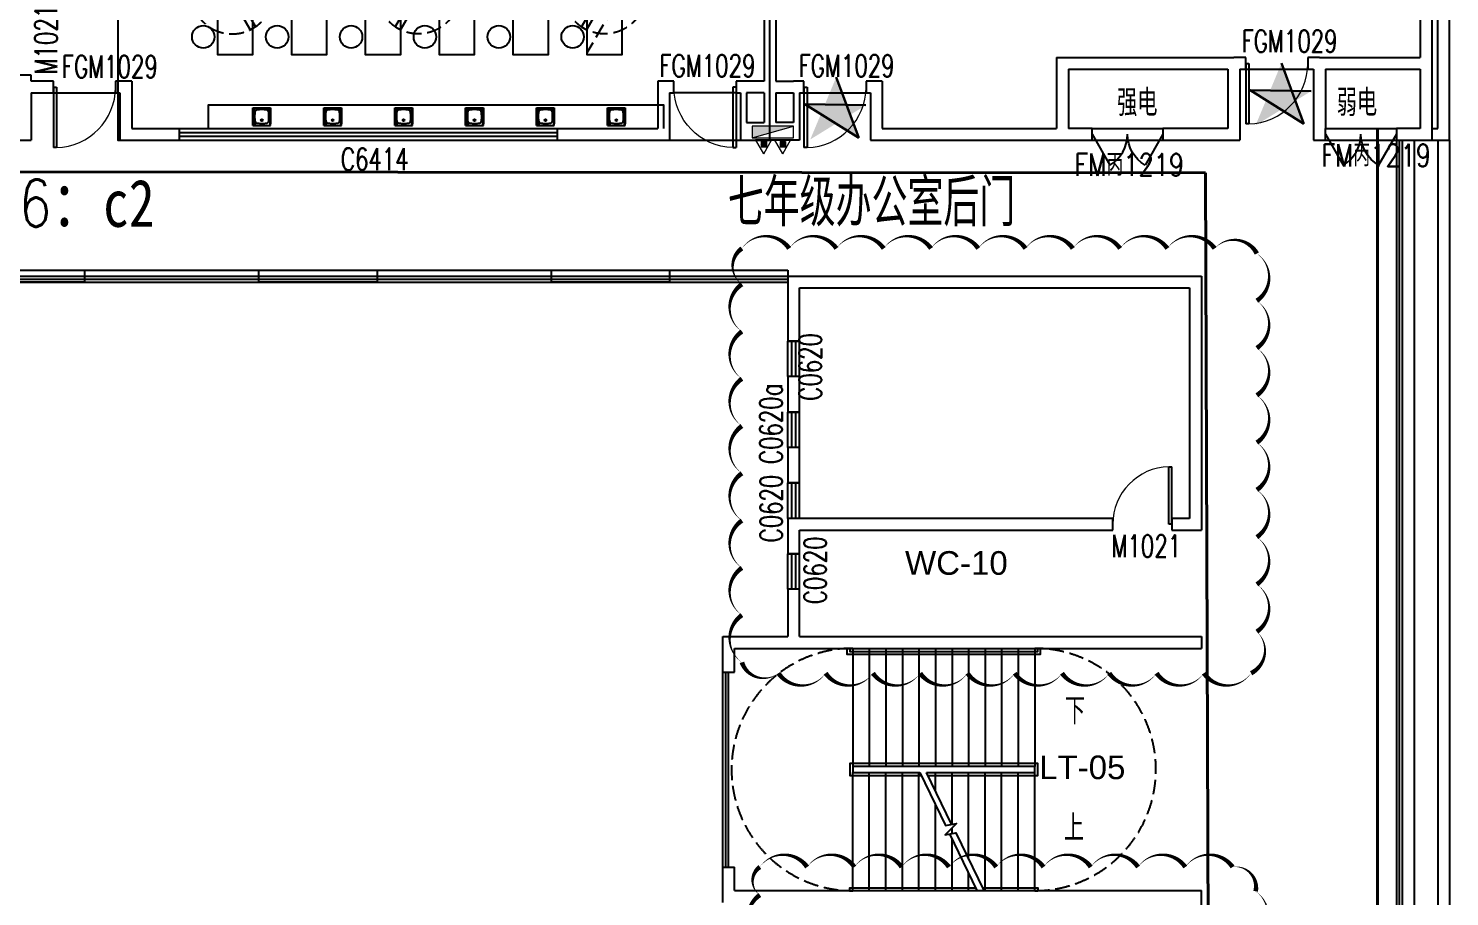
# Model space of a CAD drawing. Extents: x 447078 to 1776277, y 243534 to 519428.
# Drawn here: x 1417447 to 1441496, y 471141 to 485834 of the extents above; entities that cross this region are included whole.
import ezdxf
from ezdxf.xclip import XClip

# ---------------------------------------------------------------- set-up
doc = ezdxf.new("R2010")
doc.units = 0
doc.header["$LTSCALE"] = 1000
doc.header["$MEASUREMENT"] = 0
doc.header["$XCLIPFRAME"] = 2
doc.linetypes.add('DASH', pattern=[0.35, 0.25, -0.1])
for name, color, linetype, lineweight in [('1#2#五层消火栓$0$P-HUDR-MISC', 13, 'Continuous', 25), ('1#2#五层消火栓$0$体育文娱中心3F消火栓$0$P-HUDR-MISC', 13, 'Continuous', 20), ('A桥架图层', 2, 'Continuous', 40), ('A门禁安装位置', 1, 'Continuous', 30)]:
    doc.layers.add(name, color=color, linetype=linetype, lineweight=lineweight)
for name, color, linetype in [('2017-7-14 根据审图意见修改', 5, 'Continuous'), ('A-DOOR', 2, 'Continuous'), ('A-DOOR-FIRE', 2, 'Continuous'), ('A-FURN', 251, 'Continuous'), ('A-GLAZ-BLIN', 9, 'Continuous'), ('A-HRAL', 104, 'Continuous'), ('A-OVER', 23, 'Continuous'), ('A-STRS', 2, 'Continuous'), ('A-WALL', 140, 'Continuous'), ('A-WIND', 2, 'Continuous'), ('A-WIND-IDEN', 4, 'Continuous'), ('G-0-XREF', 2, 'Continuous'), ('G-ANNO-NOTE', 80, 'Continuous'), ('X-连廊栏杆修改', 43, 'Continuous'), ('家具', 9, 'Continuous')]:
    doc.layers.add(name, color=color, linetype=linetype)
doc.styles.add('_TCH_WINDOW', font='SIMPLEX', dxfattribs={"height": 3.5, "bigfont": 'GBCBIG'})
doc.styles.add('CCDI_T_G01', font='')
doc.styles.add('CCDI_T_G02', font='simplex.shx', dxfattribs={"width": 0.8, "bigfont": 'zjdz.shx'})
doc.styles.get('CCDI_T_G01').set_extended_font_data('Arial')

# ---------------------------------------------------------------- blocks, each defined once
blk = doc.blocks.new('连廊2F')
at = {"layer": 'A-GLAZ-BLIN'}
for p, q in [((105166, 156473), (105166, 124573)), ((105366, 156473), (105366, 124573))]:
    blk.add_line(p, q, dxfattribs=at)
at = {"layer": 'A-HRAL'}
for p, q in [((104516, 156473), (104516, 124573)), ((104566, 156473), (104566, 124573))]:
    blk.add_line(p, q, dxfattribs=at)
at = {"layer": 'A-OVER'}
blk.add_line((104766, 156473), (104766, 124573), dxfattribs=at)
at = {"layer": 'A-WALL'}
for p, q in [((105366, 156473), (105366, 165073)), ((105166, 156673), (105166, 164873)), ((105066, 156673), (105166, 156673)), ((105066, 156673), (105066, 156473)), ((105066, 156473), (105366, 156473))]:
    blk.add_line(p, q, dxfattribs=at)
at = {"layer": 'X-连廊栏杆修改'}
blk.add_line((104466, 156473), (104466, 115573), dxfattribs=at)
blk = doc.blocks.new('3600-2')
at = {"layer": 'A-STRS'}
for p, q in [((-2050, -280), (-50, -280)), ((2050, -280), (50, -280)), ((-2050, -560), (-50, -560)), ((2050, -560), (50, -560)), ((-2050, -840), (-50, -840)), ((2050, -840), (50, -840)), ((-2050, -1120), (-50, -1120)), ((2050, -1120), (50, -1120)), ((-2050, -1400), (-50, -1400)), ((1519, -1400), (50, -1400)), ((2050, -1400), (1748, -1400)), ((-2050, -1680), (-50, -1680)), ((926, -1680), (50, -1680)), ((1083, -1680), (989, -1680)), ((2050, -1680), (1171, -1680)), ((-2050, -1960), (-50, -1960)), ((365, -1960), (50, -1960)), ((2050, -1960), (594, -1960)), ((-2050, -2240), (-50, -2240)), ((2050, -2240), (50, -2240)), ((-2050, -2520), (-50, -2520)), ((2050, -2520), (50, -2520)), ((-2050, -2800), (-50, -2800)), ((2050, -2800), (50, -2800)), ((-2050, -3080), (-50, -3080)), ((2050, -3080), (50, -3080)), ((-2050, -3360), (-50, -3360)), ((2050, -3360), (50, -3360))]:
    blk.add_line(p, q, dxfattribs=at)
for points in [[(-2050, -3460), (-1950, -3460), (-1950, -180), (-2050, -180)], [(-2050, -3410), (-2000, -3410), (-2000, -230), (-2050, -230)], [(100, -2088), (100, -230), (-100, -230), (-100, -3410), (100, -3410), (100, -2200)], [(2000, -1167), (2000, -230), (2050, -230)], [(50, -2113), (50, -280), (-50, -280), (-50, -3360), (50, -3360), (50, -2224)], [(50, -2224), (947, -1789), (912, -1605), (1105, -1793), (1071, -1617), (2050, -1142)], [(2050, -1254), (1091, -1719)], [(2050, -3410), (2000, -3410), (2000, -1278)], [(927, -1687), (50, -2113)]]:
    blk.add_lwpolyline(points, dxfattribs=at)
at = {"layer": 'A-STRS', "linetype": 'DASH'}
for centre, start, end in [((0, -280), 0, 180), ((0, -3360), 180, 0)]:
    blk.add_arc(centre, 2051, start, end, dxfattribs=at)
blk = doc.blocks.new('sinkt')
at = {"layer": 'A-FURN'}
for p, q in [((101833719, 17376395), (101833219, 17376395)), ((101833219, 17376395), (101833219, 17375995)), ((101833669, 17376345), (101833369, 17376345)), ((101833369, 17376345), (101833369, 17376045)), ((101833369, 17376345), (101833669, 17376345)), ((101833369, 17376329), (101833393, 17376329)), ((101833623, 17376329), (101833393, 17376329)), ((101833425, 17376301), (101833423, 17376299)), ((101833428, 17376303), (101833425, 17376301)), ((101833431, 17376305), (101833428, 17376303)), ((101833435, 17376307), (101833431, 17376305)), ((101833439, 17376309), (101833435, 17376307)), ((101833443, 17376310), (101833439, 17376309)), ((101833448, 17376311), (101833443, 17376310)), ((101833452, 17376312), (101833448, 17376311)), ((101833457, 17376312), (101833452, 17376312)), ((101833463, 17376313), (101833457, 17376312)), ((101833468, 17376314), (101833463, 17376313)), ((101833474, 17376314), (101833468, 17376314)), ((101833479, 17376315), (101833474, 17376314)), ((101833485, 17376315), (101833479, 17376315)), ((101833494, 17376316), (101833485, 17376315)), ((101833503, 17376316), (101833494, 17376316)), ((101833513, 17376316), (101833503, 17376316)), ((101833522, 17376316), (101833513, 17376316)), ((101833532, 17376316), (101833522, 17376316)), ((101833535, 17376316), (101833532, 17376316)), ((101833538, 17376316), (101833535, 17376316)), ((101833541, 17376316), (101833538, 17376316)), ((101833544, 17376316), (101833541, 17376316)), ((101833547, 17376316), (101833544, 17376316)), ((101833552, 17376315), (101833547, 17376316)), ((101833556, 17376315), (101833552, 17376315)), ((101833560, 17376315), (101833556, 17376315)), ((101833564, 17376315), (101833560, 17376315)), ((101833568, 17376314), (101833564, 17376315)), ((101833573, 17376314), (101833568, 17376314)), ((101833578, 17376314), (101833573, 17376314)), ((101833583, 17376313), (101833578, 17376314)), ((101833587, 17376313), (101833583, 17376313)), ((101833592, 17376312), (101833587, 17376313)), ((101833595, 17376312), (101833592, 17376312)), ((101833599, 17376311), (101833595, 17376312)), ((101833602, 17376310), (101833599, 17376311)), ((101833605, 17376309), (101833602, 17376310)), ((101833608, 17376307), (101833605, 17376309)), ((101833611, 17376306), (101833608, 17376307)), ((101833613, 17376304), (101833611, 17376306)), ((101833616, 17376302), (101833613, 17376304)), ((101833618, 17376300), (101833616, 17376302)), ((101833669, 17376045), (101833669, 17376345)), ((101833669, 17376345), (101833669, 17376045)), ((101833719, 17375995), (101833719, 17376395)), ((101833403, 17376221), (101833402, 17376216)), ((101833402, 17376216), (101833402, 17376212)), ((101833402, 17376212), (101833402, 17376207)), ((101833402, 17376207), (101833402, 17376204)), ((101833402, 17376204), (101833402, 17376201)), ((101833402, 17376201), (101833402, 17376198)), ((101833402, 17376198), (101833402, 17376196)), ((101833402, 17376196), (101833402, 17376193)), ((101833402, 17376193), (101833402, 17376187)), ((101833402, 17376187), (101833402, 17376181)), ((101833402, 17376181), (101833402, 17376175)), ((101833402, 17376175), (101833402, 17376169)), ((101833402, 17376169), (101833403, 17376163)), ((101833404, 17376236), (101833403, 17376230)), ((101833403, 17376230), (101833403, 17376226)), ((101833403, 17376226), (101833403, 17376221)), ((101833403, 17376163), (101833403, 17376157)), ((101833403, 17376157), (101833403, 17376151)), ((101833403, 17376151), (101833404, 17376145)), ((101833405, 17376248), (101833404, 17376242)), ((101833404, 17376242), (101833404, 17376236)), ((101833404, 17376145), (101833404, 17376139)), ((101833404, 17376139), (101833404, 17376133)), ((101833404, 17376133), (101833405, 17376127)), ((101833406, 17376259), (101833405, 17376254)), ((101833405, 17376254), (101833405, 17376248)), ((101833405, 17376127), (101833406, 17376121)), ((101833407, 17376269), (101833406, 17376264)), ((101833406, 17376264), (101833406, 17376259)), ((101833406, 17376121), (101833406, 17376115)), ((101833406, 17376115), (101833408, 17376109)), ((101833408, 17376273), (101833407, 17376269)), ((101833409, 17376278), (101833408, 17376273)), ((101833408, 17376109), (101833410, 17376103)), ((101833410, 17376282), (101833409, 17376278)), ((101833412, 17376285), (101833410, 17376282)), ((101833410, 17376103), (101833412, 17376099)), ((101833414, 17376288), (101833412, 17376285)), ((101833412, 17376099), (101833414, 17376095)), ((101833415, 17376291), (101833414, 17376288)), ((101833414, 17376095), (101833417, 17376091)), ((101833418, 17376294), (101833415, 17376291)), ((101833417, 17376091), (101833420, 17376088)), ((101833420, 17376296), (101833418, 17376294)), ((101833423, 17376299), (101833420, 17376296)), ((101833420, 17376088), (101833424, 17376085)), ((101833424, 17376085), (101833430, 17376082)), ((101833430, 17376082), (101833436, 17376079)), ((101833436, 17376079), (101833443, 17376077)), ((101833443, 17376077), (101833450, 17376076)), ((101833450, 17376076), (101833457, 17376075)), ((101833457, 17376075), (101833464, 17376075)), ((101833464, 17376075), (101833472, 17376074)), ((101833472, 17376074), (101833479, 17376074)), ((101833479, 17376074), (101833486, 17376074)), ((101833486, 17376074), (101833493, 17376074)), ((101833493, 17376074), (101833501, 17376073)), ((101833501, 17376073), (101833509, 17376073)), ((101833509, 17376073), (101833516, 17376073)), ((101833516, 17376073), (101833524, 17376073)), ((101833524, 17376073), (101833531, 17376073)), ((101833531, 17376073), (101833538, 17376074)), ((101833538, 17376074), (101833545, 17376074)), ((101833545, 17376074), (101833552, 17376074)), ((101833552, 17376074), (101833558, 17376075)), ((101833558, 17376075), (101833565, 17376075)), ((101833565, 17376075), (101833570, 17376076)), ((101833570, 17376076), (101833575, 17376076)), ((101833575, 17376076), (101833580, 17376076)), ((101833580, 17376076), (101833585, 17376077)), ((101833585, 17376077), (101833590, 17376077)), ((101833590, 17376077), (101833593, 17376078)), ((101833593, 17376078), (101833597, 17376078)), ((101833597, 17376078), (101833600, 17376079)), ((101833600, 17376079), (101833604, 17376081)), ((101833604, 17376081), (101833607, 17376082)), ((101833607, 17376082), (101833609, 17376083)), ((101833609, 17376083), (101833611, 17376085)), ((101833611, 17376085), (101833613, 17376086)), ((101833613, 17376086), (101833615, 17376088)), ((101833615, 17376088), (101833617, 17376090)), ((101833617, 17376090), (101833619, 17376093)), ((101833620, 17376297), (101833618, 17376300)), ((101833619, 17376093), (101833622, 17376095)), ((101833622, 17376295), (101833620, 17376297)), ((101833624, 17376292), (101833622, 17376295)), ((101833622, 17376095), (101833624, 17376098)), ((101833625, 17376290), (101833624, 17376292)), ((101833624, 17376098), (101833626, 17376101)), ((101833627, 17376287), (101833625, 17376290)), ((101833626, 17376101), (101833627, 17376105)), ((101833628, 17376284), (101833627, 17376287)), ((101833627, 17376105), (101833629, 17376109)), ((101833629, 17376280), (101833628, 17376284)), ((101833630, 17376276), (101833629, 17376280)), ((101833629, 17376109), (101833630, 17376114)), ((101833631, 17376272), (101833630, 17376276)), ((101833630, 17376114), (101833631, 17376118)), ((101833631, 17376268), (101833631, 17376272)), ((101833632, 17376264), (101833631, 17376268)), ((101833631, 17376123), (101833632, 17376128)), ((101833631, 17376118), (101833631, 17376123)), ((101833633, 17376257), (101833632, 17376264)), ((101833632, 17376131), (101833633, 17376135)), ((101833632, 17376128), (101833632, 17376131)), ((101833634, 17376250), (101833633, 17376257)), ((101833633, 17376135), (101833634, 17376139)), ((101833634, 17376243), (101833634, 17376250)), ((101833635, 17376236), (101833634, 17376243)), ((101833634, 17376142), (101833635, 17376146)), ((101833634, 17376139), (101833634, 17376142)), ((101833636, 17376229), (101833635, 17376236)), ((101833635, 17376151), (101833636, 17376156)), ((101833635, 17376146), (101833635, 17376151)), ((101833636, 17376222), (101833636, 17376229)), ((101833637, 17376215), (101833636, 17376222)), ((101833636, 17376176), (101833637, 17376180)), ((101833636, 17376172), (101833636, 17376176)), ((101833636, 17376167), (101833636, 17376172)), ((101833636, 17376161), (101833636, 17376167)), ((101833636, 17376156), (101833636, 17376161)), ((101833637, 17376207), (101833637, 17376215)), ((101833637, 17376200), (101833637, 17376207)), ((101833637, 17376193), (101833637, 17376200)), ((101833637, 17376189), (101833637, 17376193)), ((101833637, 17376184), (101833637, 17376189)), ((101833637, 17376180), (101833637, 17376184)), ((101833654, 17376195), (101833654, 17376298)), ((101833654, 17376195), (101833654, 17376091)), ((101833219, 17375995), (101833719, 17375995)), ((101833369, 17376060), (101833393, 17376060)), ((101833369, 17376045), (101833669, 17376045)), ((101833369, 17376045), (101833393, 17376045)), ((101833623, 17376060), (101833393, 17376060)), ((101833669, 17376045), (101833393, 17376045))]:
    blk.add_line(p, q, dxfattribs=at)
for centre, radius in [((101833393, 17376314), 9.18), ((101833457, 17376195), 15.3)]:
    blk.add_circle(centre, radius, dxfattribs=at)
for centre, start, end in [((101833623, 17376298), 0, 90), ((101833623, 17376091), 270, 0)]:
    blk.add_arc(centre, 30.9, start, end, dxfattribs=at)
blk = doc.blocks.new('CHAIR4')
at = {"layer": 'A-FURN'}
for p, q in [((-449, 226), (0, 248)), ((0, 248), (0, -248)), ((-449, -226), (0, -248))]:
    blk.add_line(p, q, dxfattribs=at)
for centre, radius, start, end in [((267, 0), 767, 164.2925, 195.7075), ((-447, 201), 25, 92.8624, 164.2925), ((-447, -201), 25, 195.7075, 267.1376)]:
    blk.add_arc(centre, radius, start, end, dxfattribs=at)
blk = doc.blocks.new('dfc-1')
at = {"layer": 'A-FURN', "linetype": 'DASH'}
for p, q in [((0, 100), (306, 630)), ((87, 50), (392, 580)), ((-87, 50), (-698, 50)), ((-87, -50), (-698, -50)), ((0, -100), (306, -630)), ((87, -50), (392, -580))]:
    blk.add_line(p, q, dxfattribs=at)
for radius in [700, 100, 10]:
    blk.add_circle((0, 0), radius, dxfattribs=at)
for start, end in [(55.904, 64.096), (175.904, 184.096), (295.904, 304.096)]:
    blk.add_arc((0, 0), 700, start, end, dxfattribs=at)
blk = doc.blocks.new('sinks')
at = {"layer": 'A-FURN'}
for p, q in [((101861908, 17372404), (101861908, 17372383)), ((101861908, 17372154), (101861908, 17372383)), ((101861921, 17372192), (101861921, 17372404)), ((101861934, 17372336), (101861933, 17372330)), ((101861935, 17372342), (101861934, 17372336)), ((101861937, 17372348), (101861935, 17372342)), ((101861939, 17372353), (101861937, 17372348)), ((101861942, 17372358), (101861939, 17372353)), ((101861944, 17372361), (101861942, 17372358)), ((101861947, 17372364), (101861944, 17372361)), ((101861950, 17372366), (101861947, 17372364)), ((101861953, 17372368), (101861950, 17372366)), ((101861956, 17372370), (101861953, 17372368)), ((101861961, 17372371), (101861956, 17372370)), ((101861966, 17372372), (101861961, 17372371)), ((101861971, 17372373), (101861966, 17372372)), ((101861976, 17372374), (101861971, 17372373)), ((101861981, 17372374), (101861976, 17372374)), ((101861986, 17372374), (101861981, 17372374)), ((101861991, 17372375), (101861986, 17372374)), ((101861997, 17372375), (101861991, 17372375)), ((101862002, 17372375), (101861997, 17372375)), ((101862007, 17372376), (101862002, 17372375)), ((101862012, 17372376), (101862007, 17372376)), ((101862017, 17372376), (101862012, 17372376)), ((101862021, 17372376), (101862017, 17372376)), ((101862026, 17372376), (101862021, 17372376)), ((101862031, 17372376), (101862026, 17372376)), ((101862034, 17372376), (101862031, 17372376)), ((101862036, 17372376), (101862034, 17372376)), ((101862038, 17372376), (101862036, 17372376)), ((101862041, 17372376), (101862038, 17372376)), ((101862043, 17372376), (101862041, 17372376)), ((101862047, 17372376), (101862043, 17372376)), ((101862051, 17372376), (101862047, 17372376)), ((101862055, 17372376), (101862051, 17372376)), ((101862059, 17372376), (101862055, 17372376)), ((101862063, 17372375), (101862059, 17372376)), ((101862067, 17372375), (101862063, 17372375)), ((101862072, 17372374), (101862067, 17372375)), ((101862077, 17372374), (101862072, 17372374)), ((101862082, 17372373), (101862077, 17372374)), ((101862087, 17372373), (101862082, 17372373)), ((101862091, 17372373), (101862087, 17372373)), ((101862094, 17372372), (101862091, 17372373)), ((101862098, 17372371), (101862094, 17372372)), ((101862102, 17372371), (101862098, 17372371)), ((101862106, 17372369), (101862102, 17372371)), ((101862108, 17372368), (101862106, 17372369)), ((101862111, 17372367), (101862108, 17372368)), ((101862113, 17372365), (101862111, 17372367)), ((101862115, 17372363), (101862113, 17372365)), ((101862117, 17372361), (101862115, 17372363)), ((101862120, 17372359), (101862117, 17372361)), ((101862122, 17372357), (101862120, 17372359)), ((101862123, 17372354), (101862122, 17372357)), ((101862125, 17372352), (101862123, 17372354)), ((101862127, 17372349), (101862125, 17372352)), ((101862128, 17372345), (101862127, 17372349)), ((101862129, 17372342), (101862128, 17372345)), ((101862130, 17372338), (101862129, 17372342)), ((101862130, 17372334), (101862130, 17372338)), ((101862145, 17372192), (101862145, 17372404)), ((101862158, 17372404), (101862158, 17372154)), ((101862158, 17372154), (101861908, 17372154)), ((101861933, 17372318), (101861932, 17372312)), ((101861932, 17372312), (101861932, 17372306)), ((101861932, 17372306), (101861932, 17372300)), ((101861932, 17372300), (101861932, 17372294)), ((101861932, 17372294), (101861932, 17372287)), ((101861932, 17372287), (101861932, 17372281)), ((101861932, 17372281), (101861932, 17372275)), ((101861932, 17372275), (101861932, 17372269)), ((101861932, 17372269), (101861932, 17372263)), ((101861932, 17372263), (101861932, 17372257)), ((101861932, 17372257), (101861933, 17372252)), ((101861933, 17372330), (101861933, 17372324)), ((101861933, 17372324), (101861933, 17372318)), ((101861933, 17372252), (101861933, 17372246)), ((101861933, 17372246), (101861933, 17372240)), ((101861933, 17372240), (101861934, 17372236)), ((101861934, 17372236), (101861934, 17372232)), ((101861934, 17372232), (101861934, 17372228)), ((101861934, 17372228), (101861935, 17372224)), ((101861935, 17372224), (101861935, 17372220)), ((101861935, 17372220), (101861935, 17372217)), ((101861935, 17372217), (101861936, 17372214)), ((101861936, 17372214), (101861937, 17372211)), ((101861937, 17372211), (101861938, 17372208)), ((101861938, 17372208), (101861939, 17372206)), ((101861939, 17372206), (101861940, 17372204)), ((101861940, 17372204), (101861941, 17372202)), ((101861941, 17372202), (101861943, 17372200)), ((101861943, 17372200), (101861944, 17372199)), ((101861944, 17372199), (101861946, 17372197)), ((101861946, 17372197), (101861948, 17372195)), ((101862033, 17372167), (101861946, 17372167)), ((101861948, 17372195), (101861950, 17372193)), ((101861950, 17372193), (101861953, 17372191)), ((101861953, 17372191), (101861955, 17372190)), ((101861955, 17372190), (101861958, 17372189)), ((101861958, 17372189), (101861962, 17372187)), ((101861962, 17372187), (101861965, 17372186)), ((101861965, 17372186), (101861969, 17372186)), ((101861969, 17372186), (101861973, 17372185)), ((101861973, 17372185), (101861977, 17372185)), ((101861977, 17372185), (101861980, 17372184)), ((101861980, 17372184), (101861983, 17372184)), ((101861983, 17372184), (101861986, 17372183)), ((101861986, 17372183), (101861989, 17372183)), ((101861989, 17372183), (101861992, 17372182)), ((101861992, 17372182), (101861997, 17372182)), ((101861997, 17372182), (101862001, 17372182)), ((101862001, 17372182), (101862005, 17372181)), ((101862005, 17372181), (101862009, 17372181)), ((101862009, 17372181), (101862014, 17372181)), ((101862014, 17372181), (101862017, 17372181)), ((101862017, 17372181), (101862021, 17372181)), ((101862021, 17372181), (101862024, 17372180)), ((101862024, 17372180), (101862028, 17372180)), ((101862028, 17372180), (101862031, 17372180)), ((101862031, 17372180), (101862037, 17372180)), ((101862033, 17372167), (101862119, 17372167)), ((101862037, 17372180), (101862043, 17372180)), ((101862043, 17372180), (101862050, 17372180)), ((101862050, 17372180), (101862056, 17372181)), ((101862056, 17372181), (101862062, 17372181)), ((101862062, 17372181), (101862068, 17372182)), ((101862068, 17372182), (101862073, 17372183)), ((101862073, 17372183), (101862079, 17372183)), ((101862079, 17372183), (101862085, 17372184)), ((101862085, 17372184), (101862090, 17372185)), ((101862090, 17372185), (101862094, 17372185)), ((101862094, 17372185), (101862097, 17372185)), ((101862097, 17372185), (101862101, 17372186)), ((101862101, 17372186), (101862104, 17372187)), ((101862104, 17372187), (101862107, 17372188)), ((101862107, 17372188), (101862110, 17372189)), ((101862110, 17372189), (101862112, 17372190)), ((101862112, 17372190), (101862114, 17372192)), ((101862114, 17372192), (101862116, 17372193)), ((101862116, 17372193), (101862119, 17372195)), ((101862119, 17372195), (101862120, 17372197)), ((101862120, 17372197), (101862122, 17372198)), ((101862122, 17372198), (101862124, 17372200)), ((101862124, 17372200), (101862125, 17372202)), ((101862125, 17372202), (101862127, 17372204)), ((101862127, 17372204), (101862128, 17372207)), ((101862128, 17372207), (101862129, 17372210)), ((101862129, 17372210), (101862130, 17372212)), ((101862131, 17372330), (101862130, 17372334)), ((101862130, 17372215), (101862131, 17372218)), ((101862130, 17372212), (101862130, 17372215)), ((101862132, 17372326), (101862131, 17372330)), ((101862131, 17372222), (101862132, 17372226)), ((101862131, 17372218), (101862131, 17372222)), ((101862132, 17372321), (101862132, 17372326)), ((101862132, 17372317), (101862132, 17372321)), ((101862133, 17372312), (101862132, 17372317)), ((101862132, 17372234), (101862133, 17372238)), ((101862132, 17372230), (101862132, 17372234)), ((101862132, 17372226), (101862132, 17372230)), ((101862133, 17372307), (101862133, 17372312)), ((101862134, 17372300), (101862133, 17372307)), ((101862133, 17372252), (101862134, 17372255)), ((101862133, 17372248), (101862133, 17372252)), ((101862133, 17372245), (101862133, 17372248)), ((101862133, 17372241), (101862133, 17372245)), ((101862133, 17372238), (101862133, 17372241)), ((101862134, 17372292), (101862134, 17372300)), ((101862134, 17372284), (101862134, 17372292)), ((101862134, 17372276), (101862134, 17372284)), ((101862134, 17372268), (101862134, 17372276)), ((101862134, 17372266), (101862134, 17372268)), ((101862134, 17372263), (101862134, 17372266)), ((101862134, 17372260), (101862134, 17372263)), ((101862134, 17372258), (101862134, 17372260)), ((101862134, 17372255), (101862134, 17372258))]:
    blk.add_line(p, q, dxfattribs=at)
blk.add_lwpolyline([(101862158, 17372404), (101861908, 17372404)], dxfattribs=at)
for centre, radius in [((101862033, 17372330), 12.8), ((101862132, 17372383), 7.65)]:
    blk.add_circle(centre, radius, dxfattribs=at)
for centre, start, end in [((101861946, 17372192), 180, 270), ((101862119, 17372192), 270, 0)]:
    blk.add_arc(centre, 25.7, start, end, dxfattribs=at)
blk = doc.blocks.new('H2S')
at = {"layer": 'A-FURN'}
for points in [[(7949, 4988), (7949, 4588), (250, 4588), (250, 4988)], [(10149, 2988), (9749, 2988), (9749, 588), (10149, 588)], [(7949, -3212), (7949, -2812), (1349, -2812), (1349, -3212)]]:
    blk.add_lwpolyline(points, dxfattribs=at)
for points in [[(949, 2538), (1549, 2538), (1549, 3738), (949, 3738)], [(2199, 2538), (2799, 2538), (2799, 3738), (2199, 3738)], [(3449, 2538), (4049, 2538), (4049, 3738), (3449, 3738)], [(4699, 2538), (5299, 2538), (5299, 3738), (4699, 3738)], [(5949, 2538), (6549, 2538), (6549, 3738), (5949, 3738)], [(7199, 2538), (7799, 2538), (7799, 3738), (7199, 3738)], [(-1351, 2688), (-1351, -1312), (-1451, -1312), (-1451, 2688)], [(949, 1338), (1549, 1338), (1549, 2538), (949, 2538)], [(2199, 1338), (2799, 1338), (2799, 2538), (2199, 2538)], [(3449, 1338), (4049, 1338), (4049, 2538), (3449, 2538)], [(4699, 1338), (5299, 1338), (5299, 2538), (4699, 2538)], [(5949, 1338), (6549, 1338), (6549, 2538), (5949, 2538)], [(7199, 1338), (7799, 1338), (7799, 2538), (7199, 2538)], [(149, -512), (-501, -512), (-501, 1888), (149, 1888)], [(949, 438), (1549, 438), (1549, -762), (949, -762)], [(2199, 438), (2799, 438), (2799, -762), (2199, -762)], [(3449, 438), (4049, 438), (4049, -762), (3449, -762)], [(4699, 438), (5299, 438), (5299, -762), (4699, -762)], [(5949, 438), (6549, 438), (6549, -762), (5949, -762)], [(7199, 438), (7799, 438), (7799, -762), (7199, -762)], [(-1201, -1987), (-1201, 13), (-1221, 13), (-1221, -1987)], [(-1451, -97), (-1451, -77), (-1221, -77), (-1221, -97)], [(949, -762), (1549, -762), (1549, -1962), (949, -1962)], [(2199, -762), (2799, -762), (2799, -1962), (2199, -1962)], [(3449, -762), (4049, -762), (4049, -1962), (3449, -1962)], [(4699, -762), (5299, -762), (5299, -1962), (4699, -1962)], [(5949, -762), (6549, -762), (6549, -1962), (5949, -1962)], [(7199, -762), (7799, -762), (7799, -1962), (7199, -1962)], [(8449, -762), (9049, -762), (9049, -1962), (8449, -1962)], [(-1451, -1897), (-1451, -1877), (-1221, -1877), (-1221, -1897)]]:
    blk.add_lwpolyline(points, close=True, dxfattribs=at)
for centre in [(1789, 3438), (3039, 3438), (4289, 3438), (5539, 3438), (6789, 3438), (8039, 3438), (1789, 2838), (3039, 2838), (4289, 2838), (5539, 2838), (6789, 2838), (8039, 2838), (1789, 2238), (3039, 2238), (4289, 2238), (5539, 2238), (6789, 2238), (8039, 2238), (1789, 1638), (3039, 1638), (4289, 1638), (5539, 1638), (6789, 1638), (8039, 1638), (1789, 138), (3039, 138), (4289, 138), (5539, 138), (6789, 138), (8039, 138), (1789, -462), (3039, -462), (4289, -462), (5539, -462), (6789, -462), (8039, -462), (1789, -1062), (3039, -1062), (4289, -1062), (5539, -1062), (6789, -1062), (8039, -1062), (9289, -1062), (1789, -1662), (3039, -1662), (4289, -1662), (5539, -1662), (6789, -1662), (8039, -1662), (9289, -1662)]:
    blk.add_circle(centre, 190, dxfattribs=at)
at = {"layer": '家具', "linetype": 'DASH'}
for points in [[(-1351, -1312), (1549, 3711)], [(-1351, 2688), (1334, -1962)]]:
    blk.add_lwpolyline(points, dxfattribs=at)
at = {"layer": '家具'}
blk.add_lwpolyline([(-1451, -1712), (-151, -1712, 0.414214), (149, -1412), (149, 2788, 0.414214), (-151, 3088), (-1451, 3088)], format="xyb", dxfattribs=at)
at = {"layer": 'A-FURN', "xscale": 1.19999985396862, "yscale": 1.19999985396862, "zscale": 1.19999985396862}
for p in [(-122233375, -20841945), (-122232175, -20841945), (-122230975, -20841945), (-122229775, -20841945), (-122228575, -20841945), (-122227375, -20841945)]:
    blk.add_blockref('sinks', p, dxfattribs=at)
at = {"layer": 'A-FURN'}
for p in [(1249, 2688), (4399, 2688), (1249, -912), (4399, -912)]:
    blk.add_blockref('dfc-1', p, dxfattribs=at)
at = {"layer": 'A-FURN', "xscale": -1}
for name, p in [('dfc-1', (7549, 2688)), ('sinkt', (101833293, -17376257)), ('dfc-1', (7549, -912))]:
    blk.add_blockref(name, p, dxfattribs=at)
at = {"layer": 'A-FURN'}
for name, p, xscale, yscale, zscale, rotation in [('sinks', (-20836783, -122232037), -1.19999985396862, 1.19999985396862, 1.19999985396862, 270), ('sinks', (-20836783, -122233237), -1.19999985396862, 1.19999985396862, 1.19999985396862, 270), ('CHAIR4', (-551, 688), -0.9000000059604645, 0.9000000059604645, 0.9000000059604645, 180), ('sinks', (-122232175, 20843720), -1.19999985396862, 1.19999985396862, 1.19999985396862, 180), ('sinks', (-122230975, 20843720), -1.19999985396862, 1.19999985396862, 1.19999985396862, 180), ('sinks', (-122229775, 20843720), -1.19999985396862, 1.19999985396862, 1.19999985396862, 180), ('sinks', (-122228575, 20843720), -1.19999985396862, 1.19999985396862, 1.19999985396862, 180), ('sinks', (-122227375, 20843720), -1.19999985396862, 1.19999985396862, 1.19999985396862, 180)]:
    blk.add_blockref(name, p, dxfattribs=dict(at, xscale=xscale, yscale=yscale, zscale=zscale, rotation=rotation))
blk = doc.blocks.new('LGEET2423')
at = {"layer": 'X-连廊栏杆修改'}
for points in [[(43100, 200), (45100, 200), (45100, 0), (43100, 0)], [(48050, 200), (50050, 200), (50050, 0), (48050, 0)], [(53000, 200), (55000, 200), (55000, 0), (53000, 0)]]:
    blk.add_lwpolyline(points, close=True, dxfattribs=at)
blk = doc.blocks.new('$DorLib2D$00000001')
for p, q in [((0.45, 0.975), (0.5, 0.975)), ((0.45, 0), (0.45, 0.975)), ((0.5, 0), (0.5, 0.975)), ((0.5, 0), (0.45, 0))]:
    blk.add_line(p, q)
at = {"lineweight": 13}
blk.add_arc((0.475, 0), 0.975, 91.4693, 180, dxfattribs=at)
blk = doc.blocks.new('$TCHSYS$WIN2D')
for p, q in [((-0.5, 0.5), (0.5, 0.5)), ((-0.5, 0.5), (-0.5, -0.5)), ((0.5, 0.5), (0.5, -0.5)), ((0.5, 0.167), (-0.5, 0.167)), ((0.5, -0.167), (-0.5, -0.167)), ((-0.5, -0.5), (0.5, -0.5))]:
    blk.add_line(p, q)
blk = doc.blocks.new('$DorLib2D$00000228')
at = {"color": 0}
blk.add_line((0.5, 0), (0, 0.866), dxfattribs=at)
blk.add_arc((0.5, 0), 1, 120, 180, dxfattribs=at)
blk = doc.blocks.new('1#2#五层消火栓$0$体育文娱中心3F消火栓$0$A$C59133534')
at = {"layer": '1#2#五层消火栓$0$体育文娱中心3F消火栓$0$P-HUDR-MISC'}
h = blk.add_hatch(dxfattribs=at)
h.set_pattern_fill('JIS_WOOD', color=256, scale=20, style=0)
h.set_pattern_definition([(45, (39.371, -152.983), (-10, 10), [])])
h.paths.add_polyline_path([(-410.5, 259), (-410.5, 350), (-501.5, 350), (-501.5, 259)])
h = blk.add_hatch(dxfattribs=at)
h.set_pattern_fill('JIS_WOOD', color=256, scale=20, style=0)
h.set_pattern_definition([(45, (360.371, -152.983), (-10, 10), [])])
h.paths.add_polyline_path([(-89.5, 259), (-89.5, 350), (-180.5, 350), (-180.5, 259)])
at = {"layer": '1#2#五层消火栓$0$体育文娱中心3F消火栓$0$P-HUDR-MISC', "ltscale": 5}
blk.add_hatch(color=256, dxfattribs=at).paths.add_polyline_path([(50, 0), (-650, 200), (-650, 0)])
at = {"layer": '1#2#五层消火栓$0$体育文娱中心3F消火栓$0$P-HUDR-MISC'}
for p, q in [((-456, 469), (-595, 228)), ((-501.5, 259), (-501.5, 350)), ((-501.5, 350), (-410.5, 350)), ((-501.5, 259), (-410.5, 259)), ((-456, 469), (-317, 228)), ((-410.5, 259), (-410.5, 350)), ((-135, 469), (-274, 228)), ((-180.5, 259), (-180.5, 350)), ((-180.5, 350), (-89.5, 350)), ((-180.5, 259), (-89.5, 259)), ((-135, 469), (4, 228)), ((-89.5, 259), (-89.5, 350)), ((-650, 200), (50, 0)), ((-595, 228), (-317, 228)), ((-274, 228), (4, 228))]:
    blk.add_line(p, q, dxfattribs=at)
at = {"layer": '1#2#五层消火栓$0$体育文娱中心3F消火栓$0$P-HUDR-MISC', "ltscale": 5}
blk.add_lwpolyline([(-650, 200), (50, 200), (50, 0), (-650, 0)], close=True, dxfattribs=at)
blk = doc.blocks.new('1#2#五层消火栓')
at = {"layer": '1#2#五层消火栓$0$P-HUDR-MISC', "ltscale": 0.1, "xscale": -1, "rotation": 180}
blk.add_blockref('1#2#五层消火栓$0$体育文娱中心3F消火栓$0$A$C59133534', (1430346, 484181), dxfattribs=at)
blk = doc.blocks.new('门禁点位')
at = {"layer": 'A门禁安装位置'}
h = blk.add_hatch(color=256, dxfattribs=at)
h.paths.add_polyline_path([(-211491, 79015), (-211665, 79485), (-211858, 79022)])
h.paths.add_polyline_path([(-211858, 79022), (-211926, 78858), (-211670, 78698), (-211429, 78847), (-211491, 79015)])
h.paths.add_polyline_path([(-211429, 78847), (-211165, 79009), (-211491, 79015), (-211429, 78847)])
h.paths.add_polyline_path([(-211670, 78698), (-211285, 78457), (-211429, 78847)])
h.paths.add_polyline_path([(-211926, 78858), (-212105, 78430), (-211670, 78698)])
h.paths.add_polyline_path([(-211858, 79022), (-212198, 79028), (-211926, 78858)])
for p, q in [((-211665, 79485), (-211285, 78457)), ((-212198, 79028), (-211165, 79009)), ((-211285, 78457), (-212198, 79028))]:
    blk.add_line(p, q, dxfattribs=at)

msp = doc.modelspace()

# ---------------------------------------------------------------- linework, layer by layer
at = {"layer": '2017-7-14 根据审图意见修改'}
msp.add_lwpolyline([(1429520.5, 482110.1, 0, 80, -0.5205671), (1430320.5, 482110.1, 0, 80, -0.5205671), (1431120.5, 482110.1, 0, 80, -0.5205671), (1431920.5, 482110.1, 0, 80, -0.5205671), (1432720.5, 482110.1, 0, 80, -0.5205671), (1433520.5, 482110.1, 0, 80, -0.5205671), (1434320.5, 482110.1, 0, 80, -0.5205671), (1435120.5, 482110.1, 0, 80, -0.5205671), (1435920.5, 482110.1, 0, 80, -0.5205671), (1436720.5, 482110.1, 0, 80, -0.5205671), (1437520.5, 482110.1, 0, 80, -0.5205671), (1438234.3, 482023.9, 0, 80, -0.5205671), (1438234.3, 481223.9, 0, 80, -0.5205671), (1438234.3, 480423.9, 0, 80, -0.5205671), (1438234.3, 479623.9, 0, 80, -0.5205671), (1438234.3, 478823.9, 0, 80, -0.5205671), (1438234.3, 478023.9, 0, 80, -0.5205671), (1438234.3, 477223.9, 0, 80, -0.5205671), (1438234.3, 476423.9, 0, 80, -0.5205671), (1438234.3, 475623.9, 0, 80, -0.5205671), (1438136.9, 474921.3, 0, 80, -0.5205671), (1437336.9, 474921.3, 0, 80, -0.5205671), (1436536.9, 474921.3, 0, 80, -0.5205671), (1435736.9, 474921.3, 0, 80, -0.5205671), (1434936.9, 474921.3, 0, 80, -0.5205671), (1434136.9, 474921.3, 0, 80, -0.5205671), (1433336.9, 474921.3, 0, 80, -0.5205671), (1432536.9, 474921.3, 0, 80, -0.5205671), (1431736.9, 474921.3, 0, 80, -0.5205671), (1430936.9, 474921.3, 0, 80, -0.5205671), (1430136.9, 474921.3, 0, 80, -0.5205671), (1429520.5, 475105, 0, 80, -0.5205671), (1429520.5, 475905, 0, 80, -0.5205671), (1429520.5, 476705, 0, 80, -0.5205671), (1429520.5, 477505, 0, 80, -0.5205671), (1429520.5, 478305, 0, 80, -0.5205671), (1429520.5, 479105, 0, 80, -0.5205671), (1429520.5, 479905, 0, 80, -0.5205671), (1429520.5, 480705, 0, 80, -0.5205671), (1429520.5, 481505, 0, 80, -0.5205671)], format="xyseb", close=True, dxfattribs=at)
msp.add_lwpolyline([(1429824.3, 470367.7, 0, 80, -0.5205671), (1429824.3, 471167.7, 0, 80, -0.5205671), (1429824.3, 471641.4, 0, 80, -0.5205671), (1430624.3, 471641.4, 0, 80, -0.5205671), (1431424.3, 471641.4, 0, 80, -0.5205671), (1432224.3, 471641.4, 0, 80, -0.5205671), (1433024.3, 471641.4, 0, 80, -0.5205671), (1433824.3, 471641.4, 0, 80, -0.5205671), (1434624.3, 471641.4, 0, 80, -0.5205671), (1435424.3, 471641.4, 0, 80, -0.5205671), (1436224.3, 471641.4, 0, 80, -0.5205671), (1437024.3, 471641.4, 0, 80, -0.5205671), (1437824.3, 471641.4, 0, 80, -0.5205671), (1438213.9, 471231, 0, 80, -0.5205671), (1438213.9, 470431, 0, 80, -0.5205671)], format="xyseb", dxfattribs=at)
at = {"layer": 'A-DOOR'}
for p, q in [((1438045.6, 485141.4), (1439095.6, 485141.4)), ((1417870.6, 484741.4), (1418920.6, 484741.4)), ((1429420.6, 484741.4), (1428370.6, 484741.4)), ((1430570.6, 484741.4), (1431620.6, 484741.4)), ((1435445.6, 484141.4), (1436045.6, 484141.4)), ((1436045.6, 484141.4), (1436645.6, 484141.4)), ((1439395.6, 484141.4), (1439995.6, 484141.4)), ((1439995.6, 484141.4), (1440595.6, 484141.4)), ((1435445.6, 483941.4), (1436045.6, 483941.4)), ((1436045.6, 483941.4), (1436645.6, 483941.4)), ((1439395.6, 483941.4), (1439995.6, 483941.4)), ((1439995.6, 483941.4), (1440595.6, 483941.4))]:
    msp.add_line(p, q, dxfattribs=at)
at = {"layer": 'A-HRAL'}
for points in [[(1373345.6, 483941.4), (1373345.6, 481591.4), (1430295.6, 481591.4)], [(1373395.6, 483941.4), (1373395.6, 481641.4), (1430295.6, 481641.4)], [(1429245.6, 471641.4), (1429245.6, 474941.4)], [(1429295.6, 471641.4), (1429295.6, 474941.4)]]:
    msp.add_lwpolyline(points, dxfattribs=at)
at = {"layer": 'A-OVER'}
msp.add_line((1430295.6, 481741.4), (1430295.6, 481641.4), dxfattribs=at)
for points in [[(1373295.6, 483941.4), (1373295.6, 481541.4), (1430295.6, 481541.4)], [(1373495.6, 483941.4), (1373495.6, 481741.4), (1430295.6, 481741.4)], [(1429195.6, 471641.4), (1429195.6, 474941.4)]]:
    msp.add_lwpolyline(points, dxfattribs=at)
at = {"layer": 'A-WALL'}
for p, q in [((1441195.6, 492541.4), (1441195.6, 485241.4)), ((1429895.6, 492341.4), (1429895.6, 484941.4)), ((1430095.6, 492341.4), (1430095.6, 484941.4)), ((1440995.6, 492341.4), (1440995.6, 485341.4)), ((1434845.6, 485341.4), (1434845.6, 484141.4)), ((1434845.6, 485341.4), (1437845.6, 485341.4)), ((1438045.6, 485341.4), (1437845.6, 485341.4)), ((1438045.6, 485141.4), (1438045.6, 485341.4)), ((1439295.6, 485341.4), (1439095.6, 485341.4)), ((1439095.6, 485341.4), (1439095.6, 485141.4)), ((1439295.6, 485341.4), (1440995.6, 485341.4)), ((1435045.6, 485141.4), (1435045.6, 484141.4)), ((1435045.6, 485141.4), (1437745.6, 485141.4)), ((1437745.6, 485141.4), (1437745.6, 484141.4)), ((1437945.6, 485141.4), (1437945.6, 483941.4)), ((1437945.6, 485141.4), (1438045.6, 485141.4)), ((1439095.6, 485141.4), (1439195.6, 485141.4)), ((1439195.6, 485141.4), (1439195.6, 483941.4)), ((1439395.6, 485141.4), (1439395.6, 484141.4)), ((1439395.6, 485141.4), (1440995.6, 485141.4)), ((1440995.6, 485141.4), (1440995.6, 484141.4)), ((1441195.6, 485241.4), (1441195.6, 483941.4)), ((1417495.6, 485041.4), (1417295.6, 485041.4)), ((1417495.6, 484941.4), (1417495.6, 485041.4)), ((1417870.6, 484941.4), (1417495.6, 484941.4)), ((1417870.6, 484741.4), (1417870.6, 484941.4)), ((1419195.6, 484941.4), (1418920.6, 484941.4)), ((1418920.6, 484941.4), (1418920.6, 484741.4)), ((1419195.6, 484941.4), (1419195.6, 484141.4)), ((1428095.6, 484941.4), (1428095.6, 484141.4)), ((1428370.6, 484941.4), (1428095.6, 484941.4)), ((1428370.6, 484741.4), (1428370.6, 484941.4)), ((1429595.6, 484941.4), (1429420.6, 484941.4)), ((1429420.6, 484941.4), (1429420.6, 484741.4)), ((1429895.6, 484941.4), (1429595.6, 484941.4)), ((1430095.6, 484941.4), (1430395.6, 484941.4)), ((1430570.6, 484941.4), (1430395.6, 484941.4)), ((1430570.6, 484741.4), (1430570.6, 484941.4)), ((1431895.6, 484941.4), (1431620.6, 484941.4)), ((1431620.6, 484941.4), (1431620.6, 484741.4)), ((1431895.6, 484941.4), (1431895.6, 484141.4)), ((1417495.6, 484741.4), (1417495.6, 483941.4)), ((1417495.6, 484741.4), (1417870.6, 484741.4)), ((1418920.6, 484741.4), (1418995.6, 484741.4)), ((1418995.6, 484741.4), (1418995.6, 483941.4)), ((1428295.6, 484741.4), (1428295.6, 483941.4)), ((1428295.6, 484741.4), (1428370.6, 484741.4)), ((1429420.6, 484741.4), (1429495.6, 484741.4)), ((1429495.6, 484741.4), (1429495.6, 483941.4)), ((1429595.6, 484741.4), (1429595.6, 484241.4)), ((1429895.6, 484741.4), (1429595.6, 484741.4)), ((1429895.6, 484741.4), (1429895.6, 484241.4)), ((1430095.6, 484741.4), (1430095.6, 484241.4)), ((1430095.6, 484741.4), (1430395.6, 484741.4)), ((1430395.6, 484741.4), (1430395.6, 484241.4)), ((1430495.6, 484741.4), (1430495.6, 483941.4)), ((1430495.6, 484741.4), (1430570.6, 484741.4)), ((1431620.6, 484741.4), (1431695.6, 484741.4)), ((1431695.6, 484741.4), (1431695.6, 483941.4)), ((1419195.6, 484141.4), (1419995.6, 484141.4)), ((1419995.6, 484141.4, 1500), (1419995.6, 483941.4, 1500)), ((1426395.6, 484141.4, 1500), (1426395.6, 483941.4, 1500)), ((1426395.6, 484141.4), (1428095.6, 484141.4)), ((1429595.6, 484241.4), (1429895.6, 484241.4)), ((1430395.6, 484241.4), (1430095.6, 484241.4)), ((1431895.6, 484141.4), (1434845.6, 484141.4)), ((1435445.6, 484141.4), (1435045.6, 484141.4)), ((1435445.6, 483941.4), (1435445.6, 484141.4)), ((1437745.6, 484141.4), (1436645.6, 484141.4)), ((1436645.6, 484141.4), (1436645.6, 483941.4)), ((1439395.6, 483941.4), (1439395.6, 484141.4)), ((1440995.6, 484141.4), (1440595.6, 484141.4)), ((1440595.6, 484141.4), (1440595.6, 483941.4)), ((1411920.6, 483941.4), (1417495.6, 483941.4)), ((1418995.6, 483941.4), (1419995.6, 483941.4)), ((1426395.6, 483941.4), (1428295.6, 483941.4)), ((1429495.6, 483941.4), (1429995.6, 483941.4)), ((1430495.6, 483941.4), (1429995.6, 483941.4)), ((1431695.6, 483941.4), (1434945.6, 483941.4)), ((1434945.6, 483941.4), (1435445.6, 483941.4)), ((1436645.6, 483941.4), (1437945.6, 483941.4)), ((1439195.6, 483941.4), (1439395.6, 483941.4)), ((1440595.6, 483941.4), (1441195.6, 483941.4)), ((1430295.6, 481641.4), (1437295.6, 481641.4)), ((1430295.6, 481641.4), (1430295.6, 480541.4)), ((1437295.6, 481641.4), (1437295.6, 477341.4)), ((1430495.6, 481441.4), (1437095.6, 481441.4)), ((1430495.6, 480541.4), (1430495.6, 481441.4)), ((1437095.6, 481441.4), (1437095.6, 477541.4)), ((1430295.6, 480541.4), (1430495.6, 480541.4)), ((1430495.6, 479941.4), (1430295.6, 479941.4)), ((1430295.6, 479941.4), (1430295.6, 479341.4)), ((1430495.6, 479341.4), (1430495.6, 479941.4)), ((1430295.6, 479341.4), (1430495.6, 479341.4)), ((1430495.6, 478741.4), (1430295.6, 478741.4)), ((1430295.6, 478741.4), (1430295.6, 478141.4)), ((1430495.6, 478141.4), (1430495.6, 478741.4)), ((1430295.6, 478141.4), (1430495.6, 478141.4)), ((1430495.6, 477541.4), (1430295.6, 477541.4)), ((1430295.6, 477541.4), (1430295.6, 477441.4)), ((1430295.6, 477441.4), (1430295.6, 476941.4)), ((1435795.6, 477541.4), (1430495.6, 477541.4)), ((1435795.6, 477341.4), (1435795.6, 477541.4)), ((1437095.6, 477541.4), (1436795.6, 477541.4)), ((1436795.6, 477541.4), (1436795.6, 477341.4)), ((1430495.6, 477341.4), (1435795.6, 477341.4)), ((1430495.6, 476941.4), (1430495.6, 477341.4)), ((1436795.6, 477341.4), (1437295.6, 477341.4)), ((1430295.6, 476941.4), (1430495.6, 476941.4)), ((1430495.6, 476341.4), (1430295.6, 476341.4)), ((1430295.6, 476341.4), (1430295.6, 475541.4)), ((1430495.6, 475541.4), (1430495.6, 476341.4)), ((1429195.6, 475541.4), (1430295.6, 475541.4)), ((1429195.6, 474941.4), (1429195.6, 475541.4)), ((1430495.6, 475541.4), (1437295.6, 475541.4)), ((1437295.6, 475541.4), (1437295.6, 475341.4)), ((1429395.6, 475341.4), (1430395.6, 475341.4)), ((1429395.6, 474941.4), (1429395.6, 475341.4)), ((1430395.6, 475341.4), (1437295.6, 475341.4)), ((1429195.6, 474941.4), (1429395.6, 474941.4)), ((1429195.6, 471041.4), (1429195.6, 471641.4)), ((1429195.6, 471641.4), (1429395.6, 471641.4)), ((1429395.6, 471241.4), (1429395.6, 471641.4)), ((1429395.6, 471241.4), (1430395.6, 471241.4)), ((1430395.6, 471241.4), (1434895.6, 471241.4)), ((1434895.6, 471241.4), (1437295.6, 471241.4)), ((1437295.6, 469041.4), (1437295.6, 471241.4))]:
    msp.add_line(p, q, dxfattribs=at)
at = {"layer": 'A-WIND'}
for p, q in [((1419995.6, 484141.4), (1426395.6, 484141.4)), ((1419995.6, 484074.7, 1500), (1426395.6, 484074.7, 1500)), ((1419995.6, 484008.1, 1500), (1426395.6, 484008.1, 1500)), ((1419995.6, 483941.4, 1500), (1426395.6, 483941.4, 1500))]:
    msp.add_line(p, q, dxfattribs=at)
at = {"layer": 'A桥架图层'}
for p, q in [((1440278.6, 484134.6), (1440278.6, 392322.5)), ((1379402.6, 483437), (1437366.4, 483387.6)), ((1437366.4, 483387.6), (1437447.7, 458836.9))]:
    msp.add_line(p, q, dxfattribs=at)

# ---------------------------------------------------------------- block references
msp.add_blockref('连廊2F', (1336129.1, 327468.2))
at = {"layer": 'A-DOOR'}
for name, p, xscale, yscale, zscale, rotation in [('$DorLib2D$00000001', (1438570.6, 485241.4), -1050, -1050, -1050, 3.72605456161475e-10), ('$DorLib2D$00000001', (1418395.6, 484841.4), -1050, -1050, -1050, 359.9999999998764), ('$DorLib2D$00000001', (1428895.6, 484841.4), -1050, 1050, -1050, 180.0000000001405), ('$DorLib2D$00000001', (1431095.6, 484841.4), -1050, -1050, -1050, 359.9999999998595), ('$DorLib2D$00000228', (1435745.6, 484041.4), -600, -600, -600, 1.795799283070434e-11), ('$DorLib2D$00000228', (1436345.6, 484041.4), 600, -600, 600, 1.795799283070434e-11), ('$DorLib2D$00000228', (1439695.6, 484041.4), -600, -600, -600, 3.872367427443076e-10), ('$DorLib2D$00000228', (1440295.6, 484041.4), 600, -600, 600, 3.872367427443076e-10), ('$DorLib2D$00000001', (1436295.6, 477441.4), 1000, 1000, 1000, 359.9999993680476)]:
    msp.add_blockref(name, p, dxfattribs=dict(at, xscale=xscale, yscale=yscale, zscale=zscale, rotation=rotation))
at = {"layer": 'A-WALL'}
ref = msp.add_blockref('H2S', (1428445.1, 489129), dxfattribs=dict(at, rotation=180))
XClip(ref).set_block_clipping_path([(-1550.5036899531, -3212.3852377177), (9486.9982241939, 5187.6147622313)])
msp.add_blockref('LGEET2423', (1373295.6, 481541.4), dxfattribs=at)
at = {"layer": 'A-WIND', "xscale": 600, "yscale": -200, "zscale": 600}
for p, rotation in [((1430395.6, 480241.4), 89.99999940005158), ((1430395.6, 479041.4), 89.99999940005158), ((1430395.6, 477841.4), 89.99999940005158), ((1430395.6, 476641.4), 89.9999994533781)]:
    msp.add_blockref('$TCHSYS$WIN2D', p, dxfattribs=dict(at, rotation=rotation))
at = {"layer": 'A门禁安装位置'}
for p in [(1650317.1, 405762.6), (1642782.4, 405524.5)]:
    msp.add_blockref('门禁点位', p, dxfattribs=at)
at = {"layer": 'G-0-XREF'}
msp.add_blockref('1#2#五层消火栓', (0, 0), dxfattribs=at)
at = {"layer": 'G-0-XREF', "rotation": 270}
msp.add_blockref('3600-2', (1434755.6, 473291.4), dxfattribs=at)

# ---------------------------------------------------------------- texts
at = {"layer": 'A-DOOR-FIRE', "style": 'CCDI_T_G02', "width": 0.8}
for p in [(1439327.5, 483498.6), (1435150.1, 483339.5)]:
    msp.add_text('FM丙1219', height=375, dxfattribs=at).set_placement(p)
at = {"layer": 'A-WIND-IDEN', "style": '_TCH_WINDOW', "width": 0.705882}
for s, rotation, p in [('M1021', 90, (1417931.2, 485053.4)), ('FGM1029', 360, (1437977.6, 485430.3)), ('FGM1029', 360, (1418013.7, 484999.1)), ('FGM1029', 360, (1428127.1, 485013.8)), ('FGM1029', 360, (1430482.1, 485013.8)), ('C6414', 360, (1422735.6, 483432.3)), ('C0620', 90, (1430865.3, 479532.5)), ('C0620a', 90, (1430199.8, 478461.4)), ('C0620', 90, (1430203.3, 477135.3)), ('C0620', 90, (1430946.4, 476090.4)), ('M1021', 360, (1435773.4, 476885.7))]:
    msp.add_text(s, height=375, rotation=rotation, dxfattribs=at).set_placement(p)
at = {"layer": 'A门禁安装位置', "insert": (1409682.7, 483276.3), "char_height": 800, "width": 9568.517, "attachment_point": 1, "style": 'CCDI_T_G02'}
msp.add_mtext('58{\\f宋体|b0|i0|c134|p2;：\\Fsimplex.shx,zjdz.shx|c0;3\\f宋体|b0|i0|c134|p2;：\\Fsimplex.shx,zjdz.shx|c0;fb\\f宋体|b0|i0|c134|p2;：\\Fsimplex.shx,zjdz.shx|c0;b2\\f宋体|b0|i0|c134|p2;：\\Fsimplex.shx,zjdz.shx|c0;86\\f宋体|b0|i0|c134|p2;：c2\\P}', dxfattribs=at)
at = {"layer": 'A门禁安装位置', "insert": (1429282.1, 483285.9), "char_height": 800, "attachment_point": 1, "style": 'CCDI_T_G02'}
msp.add_mtext('七年级办公室后门', dxfattribs=at)
at = {"layer": 'G-ANNO-NOTE', "style": 'CCDI_T_G02', "width": 0.8}
for s, p in [('强电', (1435868.9, 484350.3)), ('弱电', (1439585.9, 484350.3)), ('下', (1434987.5, 474055.9)), ('上', (1434968.1, 472080.3))]:
    msp.add_text(s, height=450, dxfattribs=at).set_placement(p)
at = {"layer": 'G-ANNO-NOTE', "style": 'CCDI_T_G01'}
for s, p in [('WC-10', (1432280.6, 476587.1)), ('LT-05', (1434550.6, 473128.3))]:
    msp.add_text(s, height=400, dxfattribs=at).set_placement(p)

doc.saveas('drawing.dxf')
